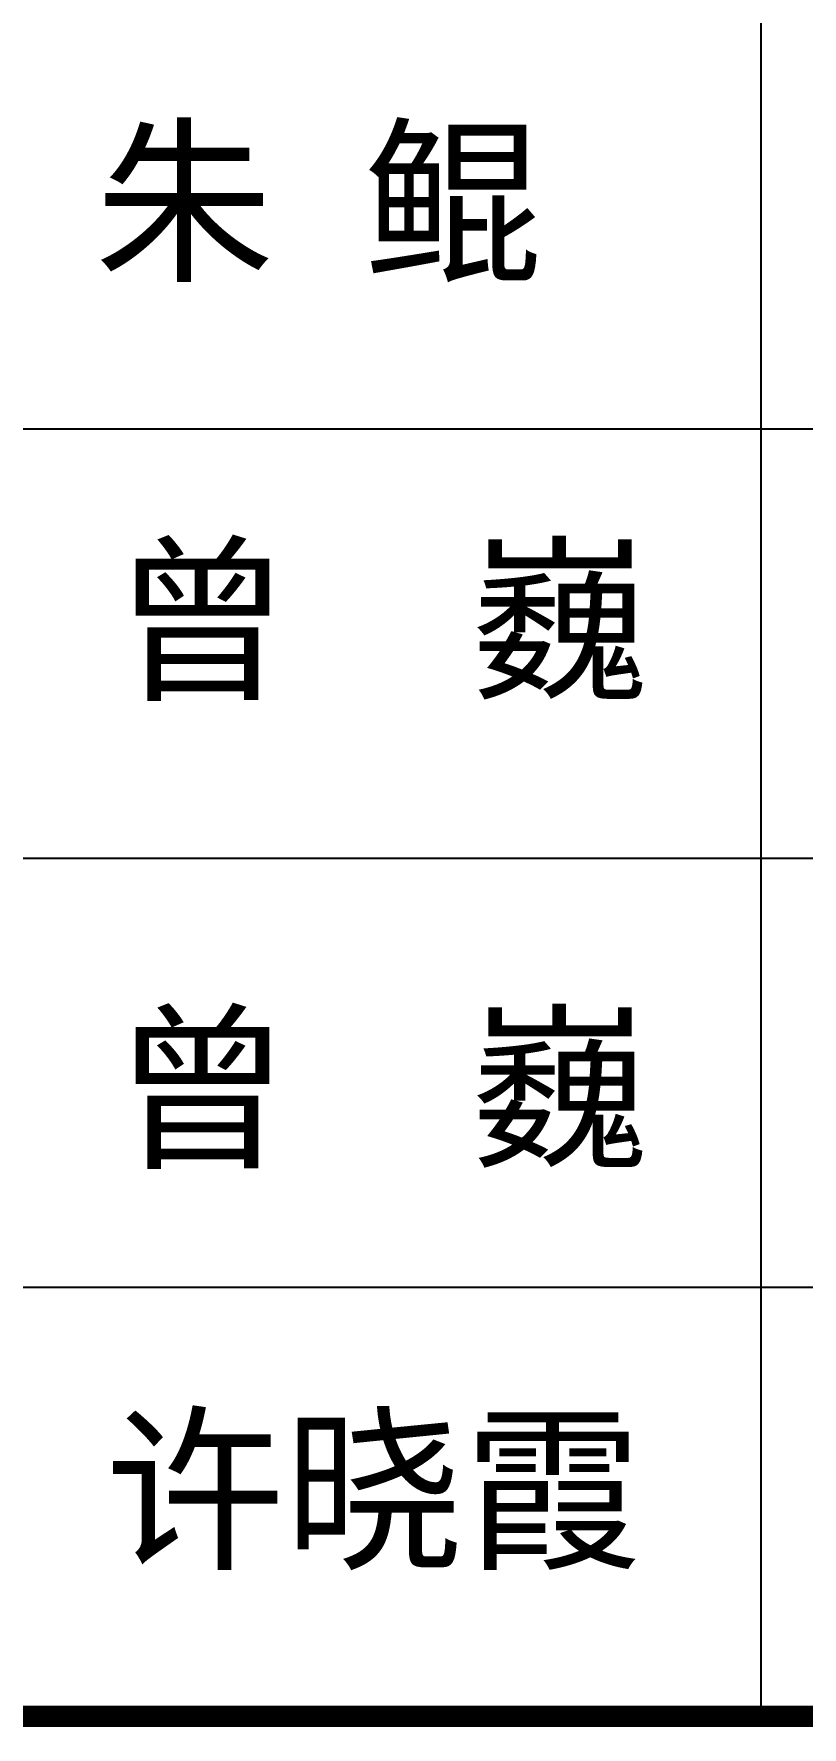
# Model space of a CAD drawing. Extents: x -427546 to -314919, y 698702 to 968782.
# Drawn here: x -357741 to -355950, y 856924 to 860869 of the extents above; entities that cross this region are included whole.
import ezdxf

# ---------------------------------------------------------------- set-up
doc = ezdxf.new("R2010")
doc.units = 0
doc.header["$LTSCALE"] = 1000
doc.header["$MEASUREMENT"] = 0
for name, color, linetype in [('PP-PM-TK', 7, 'CONTINUOUS'), ('PUB_TITLE', 4, 'CONTINUOUS'), ('签名', 255, 'CONTINUOUS')]:
    doc.layers.add(name, color=color, linetype=linetype)
doc.styles.add('-黑体', font='simhei.ttf', dxfattribs={"width": 0.8})

msp = doc.modelspace()

# ---------------------------------------------------------------- linework, layer by layer
at = {"layer": 'PP-PM-TK', "color": 4, "const_width": 20}
msp.add_lwpolyline([(-359745.8, 856949), (-354245.8, 856949)], dxfattribs=at)
at = {"layer": 'PUB_TITLE', "color": 4}
for p, q in [((-356045.8, 856949), (-356045.8, 863949)), ((-359745.8, 859949), (-354245.8, 859949)), ((-359745.8, 858949), (-354245.8, 858949)), ((-359745.8, 857949), (-354245.8, 857949)), ((-359745.8, 856949), (-354245.8, 856949))]:
    msp.add_line(p, q, dxfattribs=at)
at = {"layer": 'PUB_TITLE', "color": 4, "const_width": 50}
msp.add_lwpolyline([(-359745.8, 856949), (-354245.8, 856949)], dxfattribs=at)

# ---------------------------------------------------------------- texts
at = {"layer": '签名', "linetype": 'CONTINUOUS', "style": '-黑体'}
for s, p in [('朱 鲲', (-357599.1, 860324.5)), ('曾  巍', (-357558.3, 859349.6)), ('曾  巍', (-357558.3, 858258.8)), ('许晓霞', (-357574.2, 857323.5))]:
    msp.add_text(s, height=306, dxfattribs=at).set_placement(p)

doc.saveas('drawing.dxf')
